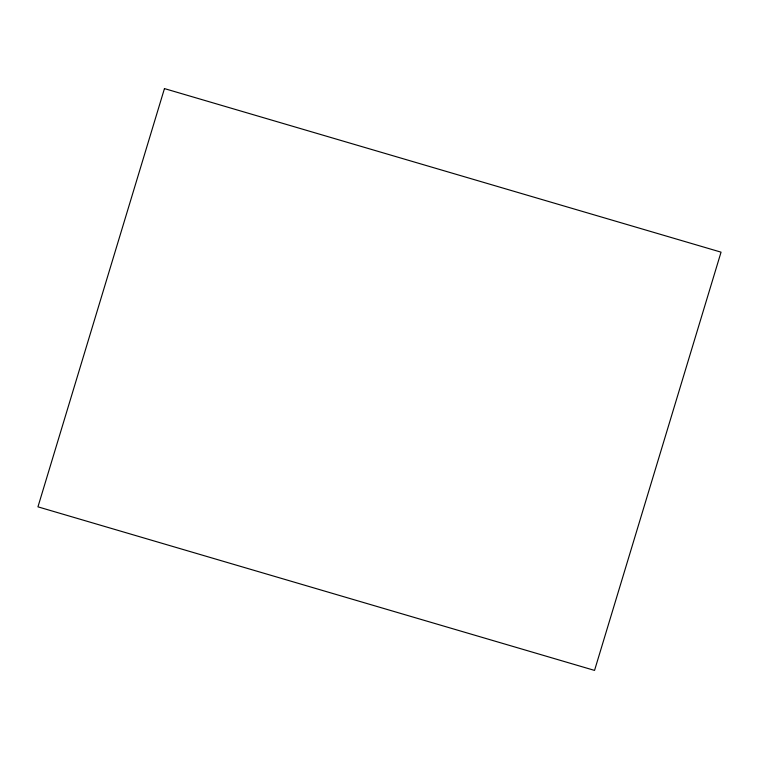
<?xml version="1.0" encoding="UTF-8"?>
<svg xmlns="http://www.w3.org/2000/svg" width="759" height="759" viewBox="0 0 759 759"><rect width="100%" height="100%" fill="white"/><g stroke="black" fill="none" stroke-linecap="round" stroke-linejoin="round"><path stroke-width="1.14" d="M164.456 88.594L37.95 506.841L594.544 670.406L721.05 252.159L164.456 88.594"/></g></svg>
